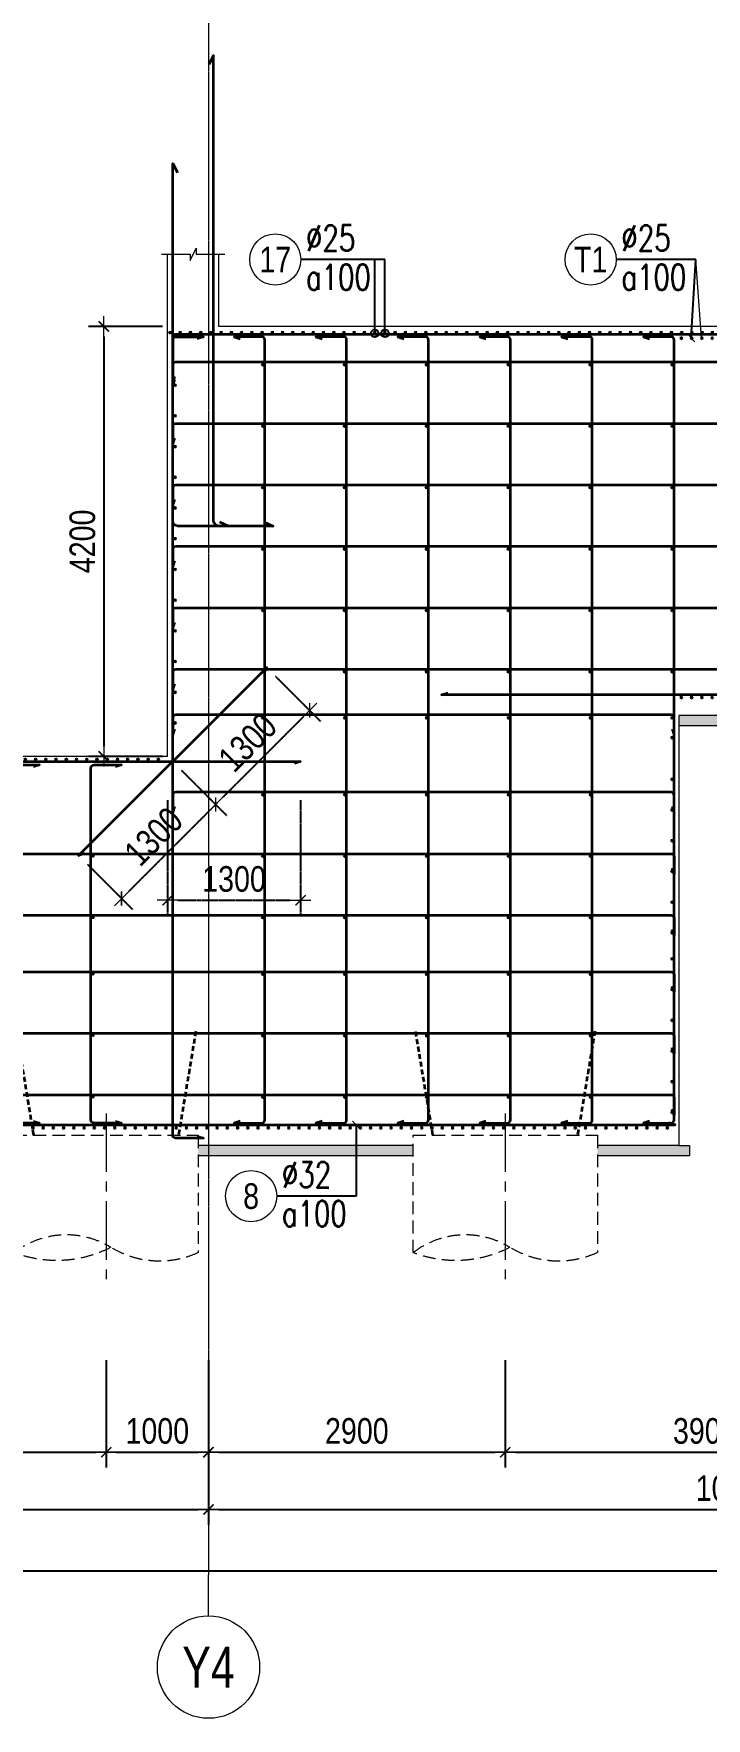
# Model space of a CAD drawing. Header units: millimetres. Extents: x -134772 to 596971, y -129535 to 35703.
# Drawn here: x 290740 to 297313, y -99718 to -83262 of the extents above; entities that cross this region are included whole.
import ezdxf
from ezdxf.enums import TextEntityAlignment as Align

# ---------------------------------------------------------------- set-up
doc = ezdxf.new("R2010")
doc.units = ezdxf.units.MM
doc.header["$MEASUREMENT"] = 0
for name, pattern in [('CENTER2', [28.575, 19.05, -3.175, 3.175, -3.175]), ('HIDDEN', [0.375, 0.25, -0.125]), ('POD_Grid$0$CENTER2', [1.125, 0.75, -0.125, 0.125, -0.125])]:
    doc.linetypes.add(name, pattern=pattern)
doc.layers.get('Defpoints').update_dxf_attribs({"color": 252})
for name, color, linetype, lineweight in [('KC-TRUC', 5, 'CENTER2', 18), ('NDC_S_AXIS', 5, 'CENTER2', 15), ('NDC_S_CONTINUOUS', 3, 'Continuous', 20), ('NDC_S_DIM', 1, 'Continuous', 9), ('NDC_S_HATCH MATERIAL', 8, 'Continuous', 13), ('NDC_S_LEADER', 1, 'Continuous', 9), ('NDC_S_REBAR', 4, 'Continuous', 35), ('NDC_S_VN TEXT', 7, 'Continuous', 9), ('POD_Grid$0$NDC_S_AXIS', 5, 'POD_Grid$0$CENTER2', 13), ('POD_Grid$0$NDC_S_SYMBOL', 1, 'Continuous', 15), ('POD_Grid$0$NDC_S_TEXT SYMBOL', 7, 'Continuous', 20)]:
    doc.layers.add(name, color=color, linetype=linetype, lineweight=lineweight)
doc.styles.add('ARIAL', font='arial.ttf', dxfattribs={"width": 0.8})
doc.styles.add('NDC_ARIAL', font='arial.ttf', dxfattribs={"width": 0.8})
doc.styles.add('NDC_ROMANS', font='romans.shx', dxfattribs={"width": 0.8})
doc.styles.add('POD_Grid$0$NDC_ANNO', font='', dxfattribs={"width": 0.8})
doc.styles.get('POD_Grid$0$NDC_ANNO').set_extended_font_data('Dotum')
doc.dimstyles.new('NDC_1-100', dxfattribs={"dimscale": 100, "dimtxt": 2.5, "dimasz": 1, "dimexe": 1.5, "dimexo": 0, "dimgap": 0.8, "dimtad": 1, "dimdec": 0, "dimdsep": 46, "dimtxsty": 'NDC_ARIAL', "dimblk": 'DIMMARK', "dimcen": 49999.938995, "dimdle": 1.5, "dimclrd": 1, "dimclre": 1, "dimclrt": 3, "dimadec": 0, "dimazin": 0, "dimtfac": 1, "dimtdec": 0, "dimtix": 1, "dimtmove": 2, "dimatfit": 3, "dimfxl": 1, "dimarcsym": 0})
doc.dimstyles.new('NDC_1-50', dxfattribs={"dimscale": 50, "dimtxt": 2.5, "dimasz": 1, "dimexe": 1.5, "dimexo": 0, "dimgap": 0.8, "dimtad": 1, "dimdec": 0, "dimdsep": 46, "dimtxsty": 'NDC_ARIAL', "dimblk": 'DIMMARK', "dimcen": 49999.938995, "dimdle": 1.5, "dimclrd": 1, "dimclre": 1, "dimclrt": 3, "dimadec": 0, "dimazin": 0, "dimtfac": 1, "dimtdec": 0, "dimtix": 1, "dimtmove": 2, "dimatfit": 3, "dimfxl": 1, "dimarcsym": 0})

# ---------------------------------------------------------------- blocks, each defined once
blk = doc.blocks.new('*U983')
at = {"layer": 'KC-TRUC', "ltscale": 30}
blk.add_line((0, 311), (0, -1385), dxfattribs=at)
at = {"layer": 'NDC_S_HATCH MATERIAL', "color": 2, "linetype": 'HIDDEN', "ltscale": 500}
blk.add_lwpolyline([(900, -1049), (900, 98), (-900, 98), (-900, -1049)], dxfattribs=at)
for centre, major_axis, start_param, end_param in [((390, -1697), (-583, 583), -1.452433, -0.227584), ((-521, -233), (-636, 636), 1.921341, 2.912184), ((484, 22), (812, 812), 3.446929, 4.297833)]:
    blk.add_ellipse(centre, major_axis=major_axis, ratio=1, start_param=start_param, end_param=end_param, dxfattribs=at)
at = {"layer": 'NDC_S_REBAR', "linetype": 'HIDDEN', "ltscale": 200}
for p, q in [((-876, 1115), (-707, 100)), ((707, 100), (876, 1115))]:
    blk.add_line(p, q, dxfattribs=at)
blk = doc.blocks.new('*U984')
at = {"layer": 'KC-TRUC', "ltscale": 30}
blk.add_line((0, 311), (0, -1385), dxfattribs=at)
at = {"layer": 'NDC_S_HATCH MATERIAL', "color": 2, "linetype": 'HIDDEN', "ltscale": 500}
blk.add_lwpolyline([(900, -1049), (900, 98), (-900, 98), (-900, -1049)], dxfattribs=at)
for centre, major_axis, start_param, end_param in [((390, -1697), (-583, 583), -1.452433, -0.227584), ((-521, -233), (-636, 636), 1.921341, 2.912184), ((484, 22), (812, 812), 3.446929, 4.297833)]:
    blk.add_ellipse(centre, major_axis=major_axis, ratio=1, start_param=start_param, end_param=end_param, dxfattribs=at)
at = {"layer": 'NDC_S_REBAR', "linetype": 'HIDDEN', "ltscale": 200}
for p, q in [((-876, 1115), (-707, 100)), ((707, 100), (876, 1115))]:
    blk.add_line(p, q, dxfattribs=at)
blk = doc.blocks.new('*U51')
at = {"layer": 'POD_Grid$0$NDC_S_SYMBOL'}
blk.add_line((0, 5), (0, 9), dxfattribs=at)
blk.add_circle((0, 0), 5, dxfattribs=at)
at = {"layer": 'POD_Grid$0$NDC_S_TEXT SYMBOL', "color": 7, "style": 'POD_Grid$0$NDC_ANNO', "width": 0.8}
blk.add_attdef('GRID', text='', height=4, dxfattribs=at).set_placement((0, 0), align=Align.MIDDLE)
blk = doc.blocks.new('DIMMARK')
at = {"layer": 'NDC_S_DIM', "color": 1}
blk.add_line((-1.5, 0), (1, 0), dxfattribs=at)
at = {"layer": 'NDC_S_DIM', "color": 2, "const_width": 0.15}
blk.add_lwpolyline([(-0.5, -0.5), (0.5, 0.5)], dxfattribs=at)
blk = doc.blocks.new('*D1212')
at = {"layer": 'Defpoints', "color": 0, "transparency": 16777216}
for p in [(287548, -96219), (291449, -96219), (291449, -97119)]:
    blk.add_point(p, dxfattribs=at)
at = {"layer": 'NDC_S_DIM', "color": 1, "lineweight": -2, "transparency": 16777216}
for p, q in [((287548, -96219), (287548, -97269)), ((291449, -96219), (291449, -97269)), ((287648, -97119), (291349, -97119))]:
    blk.add_line(p, q, dxfattribs=at)
at = {"layer": 'NDC_S_DIM', "color": 1, "lineweight": -2, "transparency": 16777216, "xscale": 100, "yscale": 100, "zscale": 100, "rotation": 180}
blk.add_blockref('DIMMARK', (287548, -97119), dxfattribs=at)
at = {"layer": 'NDC_S_DIM', "color": 1, "lineweight": -2, "transparency": 16777216, "xscale": 100, "yscale": 100, "zscale": 100}
blk.add_blockref('DIMMARK', (291449, -97119), dxfattribs=at)
at = {"layer": 'NDC_S_DIM', "color": 3, "transparency": 16777216, "insert": (289498, -96912), "char_height": 250, "attachment_point": 5, "style": 'NDC_ARIAL'}
blk.add_mtext('3900', dxfattribs=at)
blk = doc.blocks.new('*D1213')
at = {"layer": 'Defpoints', "color": 0, "transparency": 16777216}
for p in [(291449, -96219), (292448, -96219), (292448, -97119)]:
    blk.add_point(p, dxfattribs=at)
at = {"layer": 'NDC_S_DIM', "color": 1, "lineweight": -2, "transparency": 16777216}
for p, q in [((291449, -96219), (291449, -97269)), ((292448, -96219), (292448, -97269)), ((291549, -97119), (292348, -97119))]:
    blk.add_line(p, q, dxfattribs=at)
at = {"layer": 'NDC_S_DIM', "color": 1, "lineweight": -2, "transparency": 16777216, "xscale": 100, "yscale": 100, "zscale": 100, "rotation": 180}
blk.add_blockref('DIMMARK', (291449, -97119), dxfattribs=at)
at = {"layer": 'NDC_S_DIM', "color": 1, "lineweight": -2, "transparency": 16777216, "xscale": 100, "yscale": 100, "zscale": 100}
blk.add_blockref('DIMMARK', (292448, -97119), dxfattribs=at)
at = {"layer": 'NDC_S_DIM', "color": 3, "transparency": 16777216, "insert": (291948, -96912), "char_height": 250, "attachment_point": 5, "style": 'NDC_ARIAL'}
blk.add_mtext('1000', dxfattribs=at)
blk = doc.blocks.new('*D1214')
at = {"layer": 'Defpoints', "color": 0, "transparency": 16777216}
for p in [(292448, -96219), (295348, -96219), (295348, -97119)]:
    blk.add_point(p, dxfattribs=at)
at = {"layer": 'NDC_S_DIM', "color": 1, "lineweight": -2, "transparency": 16777216}
for p, q in [((292448, -96219), (292448, -97269)), ((295348, -96219), (295348, -97269)), ((292548, -97119), (295248, -97119))]:
    blk.add_line(p, q, dxfattribs=at)
at = {"layer": 'NDC_S_DIM', "color": 1, "lineweight": -2, "transparency": 16777216, "xscale": 100, "yscale": 100, "zscale": 100, "rotation": 180}
blk.add_blockref('DIMMARK', (292448, -97119), dxfattribs=at)
at = {"layer": 'NDC_S_DIM', "color": 1, "lineweight": -2, "transparency": 16777216, "xscale": 100, "yscale": 100, "zscale": 100}
blk.add_blockref('DIMMARK', (295348, -97119), dxfattribs=at)
at = {"layer": 'NDC_S_DIM', "color": 3, "transparency": 16777216, "insert": (293898, -96912), "char_height": 250, "attachment_point": 5, "style": 'NDC_ARIAL'}
blk.add_mtext('2900', dxfattribs=at)
blk = doc.blocks.new('*D1220')
at = {"layer": 'Defpoints', "color": 0, "transparency": 16777216}
for p in [(283448, -96219), (292448, -96219), (292448, -97678)]:
    blk.add_point(p, dxfattribs=at)
at = {"layer": 'NDC_S_DIM', "color": 1, "lineweight": -2, "transparency": 16777216}
for p, q in [((283448, -96219), (283448, -97828)), ((292448, -96219), (292448, -97828)), ((283548, -97678), (292348, -97678))]:
    blk.add_line(p, q, dxfattribs=at)
at = {"layer": 'NDC_S_DIM', "color": 1, "lineweight": -2, "transparency": 16777216, "xscale": 100, "yscale": 100, "zscale": 100, "rotation": 180}
blk.add_blockref('DIMMARK', (283448, -97678), dxfattribs=at)
at = {"layer": 'NDC_S_DIM', "color": 1, "lineweight": -2, "transparency": 16777216, "xscale": 100, "yscale": 100, "zscale": 100}
blk.add_blockref('DIMMARK', (292448, -97678), dxfattribs=at)
at = {"layer": 'NDC_S_DIM', "color": 3, "transparency": 16777216, "insert": (287948, -97471), "char_height": 250, "attachment_point": 5, "style": 'NDC_ARIAL'}
blk.add_mtext('9000', dxfattribs=at)
blk = doc.blocks.new('*D1206')
at = {"layer": 'Defpoints', "color": 0, "transparency": 16777216}
for p in [(292448, -96219), (302748, -96219), (302748, -97678)]:
    blk.add_point(p, dxfattribs=at)
at = {"layer": 'NDC_S_DIM', "color": 1, "lineweight": -2, "transparency": 16777216}
for p, q in [((292448, -96219), (292448, -97828)), ((302748, -96219), (302748, -97828)), ((292548, -97678), (302648, -97678))]:
    blk.add_line(p, q, dxfattribs=at)
at = {"layer": 'NDC_S_DIM', "color": 1, "lineweight": -2, "transparency": 16777216, "xscale": 100, "yscale": 100, "zscale": 100, "rotation": 180}
blk.add_blockref('DIMMARK', (292448, -97678), dxfattribs=at)
at = {"layer": 'NDC_S_DIM', "color": 1, "lineweight": -2, "transparency": 16777216, "xscale": 100, "yscale": 100, "zscale": 100}
blk.add_blockref('DIMMARK', (302748, -97678), dxfattribs=at)
at = {"layer": 'NDC_S_DIM', "color": 3, "transparency": 16777216, "insert": (297598, -97471), "char_height": 250, "attachment_point": 5, "style": 'NDC_ARIAL'}
blk.add_mtext('10300', dxfattribs=at)
blk = doc.blocks.new('*D1208')
at = {"layer": 'Defpoints', "color": 0, "transparency": 16777216}
for p in [(270148, -96219), (305548, -96219), (270148, -98281)]:
    blk.add_point(p, dxfattribs=at)
at = {"layer": 'NDC_S_DIM', "color": 1, "lineweight": -2, "transparency": 16777216}
for p, q in [((270148, -96219), (270148, -98431)), ((305548, -96219), (305548, -98431)), ((305448, -98281), (270248, -98281))]:
    blk.add_line(p, q, dxfattribs=at)
at = {"layer": 'NDC_S_DIM', "color": 1, "lineweight": -2, "transparency": 16777216, "xscale": 100, "yscale": 100, "zscale": 100, "rotation": 180}
blk.add_blockref('DIMMARK', (270148, -98281), dxfattribs=at)
at = {"layer": 'NDC_S_DIM', "color": 1, "lineweight": -2, "transparency": 16777216, "xscale": 100, "yscale": 100, "zscale": 100}
blk.add_blockref('DIMMARK', (305548, -98281), dxfattribs=at)
at = {"layer": 'NDC_S_DIM', "color": 3, "transparency": 16777216, "insert": (287848, -98073), "char_height": 250, "attachment_point": 5, "style": 'NDC_ARIAL'}
blk.add_mtext('35400', dxfattribs=at)
blk = doc.blocks.new('kata_block_THEP')
at = {"layer": 'NDC_S_REBAR', "color": 0}
for p, q in [((-0.5, 0), (0.5, 0)), ((-0.35, 0.35), (0.35, -0.35)), ((0.35, 0.35), (-0.35, -0.35)), ((0, 0.5), (0, -0.5))]:
    blk.add_line(p, q, dxfattribs=at)
at = {"layer": 'NDC_S_REBAR', "color": 0, "const_width": 0.0833}
blk.add_lwpolyline([(-0.5, 0, 1), (0.5, 0, 1), (-0.5, 0, 1)], format="xyb", dxfattribs=at)
blk = doc.blocks.new('*U1266')
at = {"layer": 'NDC_S_REBAR', "xscale": 25, "yscale": 25, "zscale": 25}
blk.add_blockref('kata_block_THEP', (0, 0), dxfattribs=at)
blk = doc.blocks.new('*U1267')
at = {"layer": 'NDC_S_CONTINUOUS', "color": 0, "linetype": 'ByBlock', "lineweight": -2, "transparency": 16777216}
for p in [(12400, 0), (12500, 0), (12600, 0), (12700, 0), (12800, 0), (12900, 0), (13000, 0), (13100, 0), (13200, 0), (13300, 0), (13400, 0), (13500, 0), (13600, 0), (13700, 0), (13800, 0), (13900, 0), (14000, 0), (14100, 0), (14200, 0), (14300, 0), (14400, 0), (14500, 0), (14600, 0), (14700, 0), (14800, 0), (14900, 0), (15000, 0), (15100, 0), (15200, 0), (15300, 0), (15400, 0), (15500, 0), (15600, 0), (15700, 0), (15800, 0), (15900, 0), (16000, 0), (16100, 0), (16200, 0), (16300, 0), (16400, 0), (16500, 0), (16600, 0), (16700, 0), (16800, 0), (16900, 0), (17000, 0), (17100, 0), (17200, 0), (17300, 0), (17400, 0), (17500, 0), (17600, 0), (17700, 0), (17800, 0), (17900, 0), (18000, 0), (18100, 0), (18200, 0), (18300, 0), (18400, 0), (18500, 0), (18600, 0)]:
    blk.add_blockref('*U1266', p, dxfattribs=at)
blk = doc.blocks.new('*U1272')
at = {"layer": 'NDC_S_REBAR', "xscale": 25, "yscale": 25, "zscale": 25}
blk.add_blockref('kata_block_THEP', (0, 0), dxfattribs=at)
blk = doc.blocks.new('*U1273')
at = {"layer": 'NDC_S_CONTINUOUS', "color": 0, "linetype": 'ByBlock', "lineweight": -2, "transparency": 16777216}
for p in [(0, 0), (100, 0), (200, 0), (300, 0), (400, 0), (500, 0), (600, 0), (700, 0), (800, 0), (900, 0), (1000, 0), (1100, 0), (1200, 0), (1300, 0), (1400, 0), (1500, 0), (1600, 0), (1700, 0), (1800, 0), (1900, 0), (2000, 0), (2100, 0), (2200, 0), (2300, 0), (2400, 0), (2500, 0), (2600, 0), (2700, 0), (2800, 0), (2900, 0), (3000, 0), (3100, 0), (3200, 0), (3300, 0), (3400, 0), (3500, 0), (3600, 0), (3700, 0), (3800, 0), (3900, 0), (4000, 0), (4100, 0), (4200, 0), (4300, 0), (4400, 0), (4500, 0), (4600, 0), (4700, 0), (4800, 0), (4900, 0), (5000, 0), (5100, 0), (5200, 0), (5300, 0), (5400, 0), (5500, 0), (5600, 0), (5700, 0), (5800, 0), (5900, 0), (6000, 0), (6100, 0), (6200, 0), (6300, 0), (6400, 0), (6500, 0), (6600, 0), (6700, 0), (6800, 0), (6900, 0), (7000, 0), (7100, 0), (7200, 0), (7300, 0), (7400, 0), (7500, 0), (7600, 0), (7700, 0), (7800, 0), (7900, 0), (8000, 0), (8100, 0)]:
    blk.add_blockref('*U1272', p, dxfattribs=at)
blk = doc.blocks.new('*U11')
blk.add_circle((-2.5, 0), 2.5)
at = {"layer": 'NDC_S_VN TEXT', "color": 3, "style": 'NDC_ROMANS', "width": 0.75}
for tag, p in [('DK1', (0.5, 0.85)), ('KC1', (0.5, -2.97))]:
    blk.add_attdef(tag, p, '', height=2.5, dxfattribs=at)
at = {"layer": 'NDC_S_VN TEXT', "color": 7, "style": 'ARIAL', "width": 0.8}
blk.add_attdef('SH2', text='', height=2.5, dxfattribs=at).set_placement((-2.5, 0), align=Align.MIDDLE)
blk = doc.blocks.new('*D1291')
at = {"layer": 'Defpoints', "color": 0, "linetype": 'HIDDEN', "transparency": 16777216}
for p in [(293103, -89538), (292184, -90457), (292518, -90791)]:
    blk.add_point(p, dxfattribs=at)
at = {"layer": 'NDC_S_DIM', "color": 1, "linetype": 'HIDDEN', "lineweight": -2, "transparency": 16777216}
for p, q in [((293103, -89538), (293543, -89978)), ((293367, -89943), (292589, -90720)), ((292184, -90457), (292624, -90897))]:
    blk.add_line(p, q, dxfattribs=at)
at = {"layer": 'NDC_S_DIM', "color": 1, "linetype": 'HIDDEN', "lineweight": -2, "transparency": 16777216, "xscale": 100, "yscale": 100, "zscale": 100}
for p, rotation in [((293437, -89872), 44.99999999999913), ((292518, -90791), 224.9999999999991)]:
    blk.add_blockref('DIMMARK', p, dxfattribs=dict(at, rotation=rotation))
at = {"layer": 'NDC_S_DIM', "color": 3, "linetype": 'HIDDEN', "transparency": 16777216, "insert": (292831, -90185), "char_height": 250, "attachment_point": 5, "rotation": 45, "style": 'NDC_ARIAL'}
blk.add_mtext('1300', dxfattribs=at)
blk = doc.blocks.new('*D1292')
at = {"layer": 'Defpoints', "color": 0, "linetype": 'HIDDEN', "transparency": 16777216}
for p in [(292184, -90457), (291265, -91376), (291599, -91710)]:
    blk.add_point(p, dxfattribs=at)
at = {"layer": 'NDC_S_DIM', "color": 1, "linetype": 'HIDDEN', "lineweight": -2, "transparency": 16777216}
for p, q in [((292184, -90457), (292624, -90897)), ((292447, -90862), (291670, -91640)), ((291265, -91376), (291705, -91816))]:
    blk.add_line(p, q, dxfattribs=at)
at = {"layer": 'NDC_S_DIM', "color": 1, "linetype": 'HIDDEN', "lineweight": -2, "transparency": 16777216, "xscale": 100, "yscale": 100, "zscale": 100}
for p, rotation in [((292518, -90791), 44.99999999955347), ((291599, -91710), 224.9999999995535)]:
    blk.add_blockref('DIMMARK', p, dxfattribs=dict(at, rotation=rotation))
at = {"layer": 'NDC_S_DIM', "color": 3, "linetype": 'HIDDEN', "transparency": 16777216, "insert": (291912, -91104), "char_height": 250, "attachment_point": 5, "rotation": 45, "style": 'NDC_ARIAL'}
blk.add_mtext('1300', dxfattribs=at)
blk = doc.blocks.new('*U1289')
at = {"layer": 'NDC_S_REBAR', "xscale": -25, "yscale": 25, "zscale": 25, "rotation": 270}
blk.add_blockref('kata_block_THEP', (0, 0), dxfattribs=at)
blk = doc.blocks.new('*U1290')
at = {"layer": 'NDC_S_DIM', "color": 0, "linetype": 'ByBlock', "lineweight": -2, "transparency": 16777216}
for p in [(0, 3300), (0, 3000), (0, 2700), (0, 2400), (0, 2100), (0, 1800), (0, 1500), (0, 1200), (0, 900), (0, 600), (0, 300), (0, 0)]:
    blk.add_blockref('*U1289', p, dxfattribs=at)
blk = doc.blocks.new('*U1293')
at = {"layer": 'NDC_S_REBAR', "xscale": 25, "yscale": 25, "zscale": 25}
blk.add_blockref('kata_block_THEP', (0, 0), dxfattribs=at)
blk = doc.blocks.new('*U1294')
at = {"layer": 'NDC_S_CONTINUOUS', "color": 0, "linetype": 'ByBlock', "lineweight": -2, "transparency": 16777216}
for p in [(0, 0), (100, 0), (200, 0), (300, 0), (400, 0), (500, 0), (600, 0), (700, 0), (800, 0), (900, 0), (1000, 0), (1100, 0), (1200, 0), (1300, 0), (1400, 0), (1500, 0), (1600, 0), (1700, 0), (1800, 0), (1900, 0), (2000, 0), (2100, 0), (2200, 0), (2300, 0), (2400, 0), (2500, 0), (2600, 0), (2700, 0), (2800, 0), (2900, 0), (3000, 0), (3100, 0), (3200, 0), (3300, 0), (3400, 0), (3500, 0), (3600, 0), (3700, 0), (3800, 0), (3900, 0), (4000, 0), (4100, 0), (4200, 0), (4300, 0), (4400, 0), (4500, 0), (4600, 0), (4700, 0), (4800, 0), (4900, 0), (5000, 0), (5100, 0), (5200, 0), (5300, 0), (5400, 0), (5500, 0), (5600, 0), (5700, 0), (5800, 0), (5900, 0), (6000, 0), (6100, 0), (6200, 0), (6300, 0), (6400, 0), (6500, 0), (6600, 0), (6700, 0), (6800, 0), (6900, 0), (7000, 0), (7100, 0), (7200, 0), (7300, 0), (7400, 0), (7500, 0), (7600, 0), (7700, 0), (7800, 0), (7900, 0), (8000, 0), (8100, 0), (8200, 0), (8300, 0), (8400, 0)]:
    blk.add_blockref('*U1293', p, dxfattribs=at)
blk = doc.blocks.new('*U1299')
at = {"layer": 'NDC_S_REBAR', "xscale": 25, "yscale": 25, "zscale": 25, "rotation": 180}
blk.add_blockref('kata_block_THEP', (0, 0), dxfattribs=at)
blk = doc.blocks.new('*U1300')
at = {"layer": 'NDC_S_DIM', "color": 0, "linetype": 'ByBlock', "lineweight": -2, "transparency": 16777216}
for p in [(-13400, 0), (-13300, 0), (-13200, 0), (-13100, 0), (-13000, 0), (-12900, 0), (-12800, 0), (-12700, 0), (-12600, 0), (-12500, 0), (-12400, 0), (-12300, 0), (-12200, 0), (-12100, 0), (-12000, 0), (-11900, 0), (-11800, 0), (-11700, 0), (-11600, 0), (-11500, 0), (-11400, 0), (-11300, 0), (-11200, 0), (-11100, 0), (-11000, 0), (-10900, 0), (-10800, 0), (-10700, 0), (-10600, 0), (-10500, 0), (-10400, 0), (-10300, 0), (-10200, 0), (-10100, 0), (-10000, 0), (-9900, 0), (-9800, 0), (-9700, 0), (-9600, 0), (-9500, 0), (-9400, 0), (-9300, 0), (-9200, 0), (-9100, 0), (-9000, 0), (-8900, 0), (-8800, 0), (-8700, 0), (-8600, 0), (-8500, 0), (-8400, 0), (-8300, 0), (-8200, 0), (-8100, 0), (-8000, 0), (-7900, 0), (-7800, 0), (-7700, 0), (-7600, 0), (-7500, 0), (-7400, 0), (-7300, 0), (-7200, 0), (-7100, 0), (-7000, 0), (-6900, 0), (-6800, 0), (-6700, 0), (-6600, 0), (-6500, 0), (-6400, 0), (-6300, 0), (-6200, 0), (-6100, 0), (-6000, 0), (-5900, 0), (-5800, 0), (-5700, 0), (-5600, 0), (-5500, 0), (-5400, 0), (-5300, 0), (-5200, 0), (-5100, 0), (-5000, 0), (-4900, 0), (-4800, 0), (-4700, 0), (-4600, 0), (-4500, 0), (-4400, 0), (-4300, 0), (-4200, 0), (-4100, 0), (-4000, 0), (-3900, 0), (-3800, 0), (-3700, 0), (-3600, 0), (-3500, 0), (-3400, 0), (-3300, 0), (-3200, 0), (-3100, 0), (-3000, 0), (-2900, 0), (-2800, 0), (-2700, 0), (-2600, 0), (-2500, 0), (-2400, 0), (-2300, 0), (-2200, 0), (-2100, 0), (-2000, 0), (-1900, 0), (-1800, 0), (-1700, 0), (-1600, 0), (-1500, 0), (-1400, 0), (-1300, 0), (-1200, 0), (-1100, 0), (-1000, 0), (-900, 0), (-800, 0), (-700, 0), (-600, 0), (-500, 0), (-400, 0), (-300, 0), (-200, 0), (-100, 0), (0, 0)]:
    blk.add_blockref('*U1299', p, dxfattribs=at)
blk = doc.blocks.new('*D1301')
at = {"layer": 'Defpoints', "color": 0, "linetype": 'HIDDEN', "transparency": 16777216}
for p in [(292048, -90749), (293348, -90749), (293348, -91727)]:
    blk.add_point(p, dxfattribs=at)
at = {"layer": 'NDC_S_DIM', "color": 1, "linetype": 'HIDDEN', "lineweight": -2, "transparency": 16777216}
for p, q in [((292048, -90749), (292048, -91877)), ((293348, -90749), (293348, -91877)), ((292148, -91727), (293248, -91727))]:
    blk.add_line(p, q, dxfattribs=at)
at = {"layer": 'NDC_S_DIM', "color": 1, "linetype": 'HIDDEN', "lineweight": -2, "transparency": 16777216, "xscale": 100, "yscale": 100, "zscale": 100, "rotation": 180}
blk.add_blockref('DIMMARK', (292048, -91727), dxfattribs=at)
at = {"layer": 'NDC_S_DIM', "color": 1, "linetype": 'HIDDEN', "lineweight": -2, "transparency": 16777216, "xscale": 100, "yscale": 100, "zscale": 100}
blk.add_blockref('DIMMARK', (293348, -91727), dxfattribs=at)
at = {"layer": 'NDC_S_DIM', "color": 3, "linetype": 'HIDDEN', "transparency": 16777216, "insert": (292698, -91520), "char_height": 250, "attachment_point": 5, "style": 'NDC_ARIAL'}
blk.add_mtext('1300', dxfattribs=at)
blk = doc.blocks.new('*U1302')
at = {"layer": 'NDC_S_REBAR', "xscale": -25, "yscale": 25, "zscale": 25, "rotation": 270}
blk.add_blockref('kata_block_THEP', (0, 0), dxfattribs=at)
blk = doc.blocks.new('*U1303')
at = {"layer": 'NDC_S_DIM', "color": 0, "linetype": 'ByBlock', "lineweight": -2, "transparency": 16777216}
for p in [(0, 3000), (0, 2400), (0, 1800), (0, 1200), (0, 600), (0, 0)]:
    blk.add_blockref('*U1302', p, dxfattribs=at)
blk = doc.blocks.new('*U1304')
at = {"layer": 'NDC_S_REBAR', "xscale": -25, "yscale": 25, "zscale": 25, "rotation": 270}
for p in [(0, 1176), (0, 576), (0, 24), (0, -576), (0, -1176)]:
    blk.add_blockref('kata_block_THEP', p, dxfattribs=at)
blk = doc.blocks.new('*U1305')
at = {"layer": 'NDC_S_DIM', "color": 0, "linetype": 'ByBlock', "lineweight": -2, "transparency": 16777216}
for p in [(0, 0), (800, 0), (1600, 0), (2400, 0), (3200, 0), (4000, 0), (4800, 0), (5600, 0), (6400, 0), (7200, 0)]:
    blk.add_blockref('*U1304', p, dxfattribs=at)
blk = doc.blocks.new('*U1308')
at = {"layer": 'NDC_S_REBAR', "xscale": -25, "yscale": 25, "zscale": 25, "rotation": 270}
blk.add_blockref('kata_block_THEP', (0, 0), dxfattribs=at)
blk = doc.blocks.new('*U1309')
at = {"layer": 'NDC_S_DIM', "color": 0, "linetype": 'ByBlock', "lineweight": -2, "transparency": 16777216}
for p in [(0, 3000), (0, 2400), (0, 1800), (0, 1200), (0, 600), (0, 0)]:
    blk.add_blockref('*U1308', p, dxfattribs=at)
blk = doc.blocks.new('*U1306')
at = {"layer": 'NDC_S_DIM', "xscale": -1}
blk.add_blockref('*U1309', (-1, 577, 0), dxfattribs=at)
at = {"layer": 'NDC_S_REBAR', "xscale": 25, "yscale": 25, "zscale": 25, "rotation": 90.00000000000001}
for p in [(1, 127), (1, -623, 0), (1, -1223, 0), (1, -1823, 0), (1, -2377, 0), (1, -2977, 0), (1, -3577, 0)]:
    blk.add_blockref('kata_block_THEP', p, dxfattribs=at)
blk = doc.blocks.new('*U1307')
at = {"layer": 'NDC_S_DIM', "color": 0, "linetype": 'ByBlock', "lineweight": -2, "transparency": 16777216}
for p in [(-3200, 0), (-2400, 0), (-1600, 0), (-800, 0), (0, 0)]:
    blk.add_blockref('*U1306', p, dxfattribs=at)
blk = doc.blocks.new('*D1311')
at = {"layer": 'Defpoints', "color": 0, "transparency": 16777216}
for p in [(295348, -96219), (299248, -96219), (299248, -97119)]:
    blk.add_point(p, dxfattribs=at)
at = {"layer": 'NDC_S_DIM', "color": 1, "lineweight": -2, "transparency": 16777216}
for p, q in [((295348, -96219), (295348, -97269)), ((299248, -96219), (299248, -97269)), ((295448, -97119), (299148, -97119))]:
    blk.add_line(p, q, dxfattribs=at)
at = {"layer": 'NDC_S_DIM', "color": 1, "lineweight": -2, "transparency": 16777216, "xscale": 100, "yscale": 100, "zscale": 100, "rotation": 180}
blk.add_blockref('DIMMARK', (295348, -97119), dxfattribs=at)
at = {"layer": 'NDC_S_DIM', "color": 1, "lineweight": -2, "transparency": 16777216, "xscale": 100, "yscale": 100, "zscale": 100}
blk.add_blockref('DIMMARK', (299248, -97119), dxfattribs=at)
at = {"layer": 'NDC_S_DIM', "color": 3, "transparency": 16777216, "insert": (297298, -96912), "char_height": 250, "attachment_point": 5, "style": 'NDC_ARIAL'}
blk.add_mtext('3900', dxfattribs=at)
blk = doc.blocks.new('*U1388')
at = {"layer": 'NDC_S_REBAR', "ltscale": 0.005}
blk.add_lwpolyline([(90, -1730), (150, -1750), (-118, -1750, -0.414214), (-150, -1718), (-150, 1718, -0.414214), (-118, 1750), (150, 1750), (90, 1730)], format="xyb", dxfattribs=at)
blk = doc.blocks.new('*U1389')
at = {"layer": 'NDC_S_DIM', "color": 0, "linetype": 'ByBlock', "lineweight": -2, "transparency": 16777216}
for p in [(0, 0), (800, 0), (1600, 0), (2400, 0), (3200, 0), (4000, 0), (4800, 0), (5600, 0), (6400, 0), (7200, 0)]:
    blk.add_blockref('*U1388', p, dxfattribs=at)
blk = doc.blocks.new('*U1445')
at = {"layer": 'NDC_S_REBAR', "xscale": 25, "yscale": 25, "zscale": 25}
blk.add_blockref('kata_block_THEP', (0, 0), dxfattribs=at)
blk = doc.blocks.new('*U1446')
at = {"layer": 'NDC_S_CONTINUOUS', "color": 0, "linetype": 'ByBlock', "lineweight": -2, "transparency": 16777216}
for p in [(0, 0), (100, 0), (200, 0), (300, 0), (400, 0), (500, 0), (600, 0), (700, 0), (800, 0), (900, 0), (1000, 0), (1100, 0), (1200, 0), (1300, 0), (1400, 0), (1500, 0), (1600, 0), (1700, 0), (1800, 0), (1900, 0), (2000, 0), (2100, 0), (2200, 0), (2300, 0), (2400, 0), (2500, 0), (2600, 0), (2700, 0), (2800, 0), (2900, 0), (3000, 0), (3100, 0), (3200, 0), (3300, 0), (3400, 0), (3500, 0), (3600, 0), (3700, 0), (3800, 0), (3900, 0), (4000, 0), (4100, 0), (4200, 0), (4300, 0), (4400, 0), (4500, 0), (4600, 0), (4700, 0), (4800, 0), (4900, 0), (5000, 0), (5100, 0), (5200, 0), (5300, 0), (5400, 0), (5500, 0), (5600, 0), (5700, 0), (5800, 0), (5900, 0), (6000, 0), (6100, 0), (6200, 0), (6300, 0), (6400, 0), (6500, 0), (6600, 0), (6700, 0), (6800, 0), (6900, 0), (7000, 0), (7100, 0), (7200, 0), (7300, 0), (7400, 0), (7500, 0), (7600, 0), (7700, 0), (7800, 0), (7900, 0), (8000, 0), (8100, 0), (8200, 0), (8300, 0), (8400, 0)]:
    blk.add_blockref('*U1445', p, dxfattribs=at)
blk = doc.blocks.new('*D1686')
at = {"layer": 'Defpoints', "color": 0, "transparency": 16777216}
for p in [(291999, -86121), (291425, -90321), (291999, -90321)]:
    blk.add_point(p, dxfattribs=at)
at = {"layer": 'NDC_S_DIM', "color": 1, "lineweight": -2, "transparency": 16777216}
for p, q in [((291999, -86121), (291275, -86121)), ((291425, -86221), (291425, -90221)), ((291999, -90321), (291275, -90321))]:
    blk.add_line(p, q, dxfattribs=at)
at = {"layer": 'NDC_S_DIM', "color": 1, "lineweight": -2, "transparency": 16777216, "xscale": 100, "yscale": 100, "zscale": 100}
for p, rotation in [((291425, -86121), 90), ((291425, -90321), 270)]:
    blk.add_blockref('DIMMARK', p, dxfattribs=dict(at, rotation=rotation))
at = {"layer": 'NDC_S_DIM', "color": 3, "transparency": 16777216, "insert": (291217, -88221), "char_height": 250, "attachment_point": 5, "rotation": 90, "style": 'NDC_ARIAL'}
blk.add_mtext('4200', dxfattribs=at)
blk = doc.blocks.new('*U1689')
at = {"layer": 'NDC_S_REBAR', "ltscale": 0.005}
blk.add_lwpolyline([(-90, -3821), (-150, -3841), (120, -3841, 0.414214), (150, -3811), (150, 3811, 0.414214), (120, 3841), (-150, 3841), (-90, 3821)], format="xyb", dxfattribs=at)
blk = doc.blocks.new('*U1690')
at = {"layer": 'NDC_S_REBAR', "color": 0, "linetype": 'ByBlock', "lineweight": -2, "transparency": 16777216}
for p in [(-4000, 0), (-3200, 0), (-2400, 0), (-1600, 0), (-800, 0), (0, 0)]:
    blk.add_blockref('*U1689', p, dxfattribs=at)

msp = doc.modelspace()

# ---------------------------------------------------------------- hatches: boundary and pattern name
at = {"layer": 'NDC_S_HATCH MATERIAL'}
h = msp.add_hatch(dxfattribs=at)
h.set_pattern_fill('AR-CONC', color=256, scale=8)
h.set_pattern_definition([(50, (291264.174, -63301.16), (57.380815, -5.02017), [6, -66]), (355, (291264.174, -63301.16), (-11.10011, 60.17537), [4.8, -52.8]), (100.45144, (291268.956, -63301.58), (46.28071, 55.1552), [5.09922, -56.09137]), (46.1842, (291264.174, -63285.16), (85.3793, -13.24154), [9, -99]), (96.63564, (291271.29, -63286.26), (74.77296, 77.92949), [7.64883, -84.1371]), (351.18416, (291264.17, -63285.16), (74.77296, 77.9295), [7.2, -79.2]), (21, (291272.174, -63289.16), (47.752564, -32.20951), [6, -66]), (326, (291272.174, -63289.16), (19.46523, 58.012), [4.8, -52.8]), (71.45144, (291276.154, -63291.843), (67.21779, 25.80249), [5.09922, -56.09137]), (37.5, (291264.174, -63301.16), (0.972788, 26.631508), [0, -52.16, 0, -53.6, 0, -53]), (7.5, (291264.174, -63301.16), (21.045563, 31.552937), [0, -30.56, 0, -50.96, 0, -20.2]), (327.5, (291246.334, -63301.16), (42.705795, -1.80439), [0, -20, 0, -62.4, 0, -82.8]), (317.5, (291238.334, -63301.16), (46.654894, 8.0084), [0, -26, 0, -41.44, 0, -58.8])])
h.paths.add_polyline_path([(298348.3, -90021.6), (298348.3, -89921.6), (297048.4, -89921.6), (297048.4, -90021.6)])
h.paths.add_polyline_path([(302848.3, -90021.7), (302848.3, -89921.7), (300148.3, -89921.6), (300148.3, -90021.6)])
h.paths.add_polyline_path([(304648.3, -89921.7), (304648.3, -90021.7), (305648.3, -90021.7), (305648.3, -89921.7)])
h = msp.add_hatch(dxfattribs=at)
h.set_pattern_fill('AR-CONC', color=256, scale=8)
h.set_pattern_definition([(50, (272049.336, -67501.16), (57.380815, -5.02017), [6, -66]), (355, (272049.336, -67501.16), (-11.10011, 60.17537), [4.8, -52.8]), (100.45144, (272054.12, -67501.58), (46.28071, 55.1552), [5.099215, -56.09137]), (46.1842, (272049.336, -67485.16), (85.3793, -13.24154), [9, -99]), (96.63564, (272056.45, -67486.26), (74.77296, 77.92949), [7.64883, -84.1371]), (351.18416, (272049.34, -67485.16), (74.77296, 77.92949), [7.2, -79.2]), (21, (272057.336, -67489.16), (47.752564, -32.20951), [6, -66]), (326, (272057.336, -67489.16), (19.46523, 58.012), [4.8, -52.8]), (71.45144, (272061.316, -67491.843), (67.21779, 25.80249), [5.099215, -56.09137]), (37.5, (272049.336, -67501.16), (0.972788, 26.631508), [0, -52.16, 0, -53.6, 0, -53]), (7.5, (272049.336, -67501.16), (21.045563, 31.552937), [0, -30.56, 0, -50.96, 0, -20.2]), (327.5, (272031.496, -67501.16), (42.705795, -1.80439), [0, -20, 0, -62.4, 0, -82.8]), (317.5, (272023.496, -67501.16), (46.654894, 8.0084), [0, -26, 0, -41.44, 0, -58.8])])
h.paths.add_polyline_path([(278848.3, -94221.7), (278848.3, -94121.7), (278048.4, -94121.7), (278048.4, -94221.7)])
h.paths.add_polyline_path([(282748.4, -94221.7), (282748.4, -94121.7), (280648.2, -94121.7), (280648.2, -94221.7)])
h.paths.add_polyline_path([(286648.5, -94221.7), (286648.5, -94121.7), (284548.3, -94121.7), (284548.3, -94221.7)])
h.paths.add_polyline_path([(290548.6, -94221.7), (290548.6, -94121.7), (288448.4, -94121.7), (288448.4, -94221.7)])
h.paths.add_polyline_path([(294448.2, -94221.7), (294448.2, -94121.7), (292348.5, -94121.7), (292348.5, -94221.7)])
h.paths.add_polyline_path([(296248.2, -94121.7), (296248.2, -94221.7), (297148.4, -94221.7), (297148.4, -94121.7)])

# ---------------------------------------------------------------- linework, layer by layer
at = {"layer": 'NDC_S_AXIS'}
msp.add_line((292448.4, -82546.7), (292448.4, -98317.7), dxfattribs=at)
at = {"layer": 'NDC_S_CONTINUOUS'}
for p, q in [((292048.4, -90321.3), (292048.4, -85416.7)), ((292548.4, -86121.3), (292548.4, -85416.7)), ((305548.3, -86121.3), (292548.4, -86121.3)), ((297048.4, -94121.3), (297048.4, -89921.3)), ((298348.3, -89921.3), (297048.4, -89921.3)), ((292048.4, -90321.3), (283848.4, -90321.3)), ((294448.2, -94121.3), (292348.5, -94121.3)), ((297048.4, -94121.3), (296248.2, -94121.3))]:
    msp.add_line(p, q, dxfattribs=at)
at = {"layer": 'NDC_S_DIM'}
msp.add_lwpolyline([(291988.4, -85416.7), (292268.4, -85416.7), (292268.4, -85476.7), (292328.4, -85356.7), (292328.4, -85416.7), (292608.4, -85416.7)], dxfattribs=at)
at = {"layer": 'NDC_S_HATCH MATERIAL'}
for p, q in [((298348.3, -90021.3), (297048.4, -90021.3)), ((292348.5, -94221.3), (294448.2, -94221.3)), ((296248.2, -94221.3), (297148.4, -94221.3))]:
    msp.add_line(p, q, dxfattribs=at)
msp.add_lwpolyline([(297048.4, -94121.3), (297148.4, -94121.3), (297148.4, -94221.3)], dxfattribs=at)
at = {"layer": 'NDC_S_LEADER', "ltscale": 0.005}
msp.add_line((297265.3, -86233.4, 0), (297210.4, -85467.8), dxfattribs=at)
at = {"layer": 'NDC_S_REBAR', "color": 8, "ltscale": 0.005}
for points in [[(292990.4, -88030.9), (293081.9, -88071.3), (292548.4, -88071.3, -0.4142129), (292498.4, -88021.3), (292498.4, -83474.1), (292450.6, -83562)], [(292557.2, -88030.9), (292648.7, -88071.3), (292148.4, -88071.3, -0.4142142), (292098.4, -88021.3), (292098.4, -84529.3), (292143.9, -84618.4)]]:
    msp.add_lwpolyline(points, format="xyb", dxfattribs=at)
at = {"layer": 'NDC_S_REBAR', "ltscale": 0.005}
for points in [[(305478.3, -86639.1), (305498.3, -86699.1), (305498.3, -86229.1, 0.4142136), (305468.3, -86199.1), (292128.4, -86199.1, 0.4142136), (292098.4, -86229.1), (292098.4, -86699.1), (292118.4, -86639.1)], [(292338.4, -94031.3), (292398.4, -94051.3), (292128.4, -94051.3, -0.4142136), (292098.4, -94021.3), (292098.4, -86251.3, -0.4142136), (292128.4, -86221.3), (292398.4, -86221.3), (292338.4, -86241.3)], [(305478.3, -89281.3), (305498.3, -89221.3), (305498.3, -89691.3, -0.4142136), (305468.3, -89721.3), (294726.4, -89721.3), (294786.4, -89701.3)], [(270218, -92012), (270198, -92072), (270198, -91902, -0.4142136), (270228, -91872), (296968.4, -91872, -0.4142136), (296998.4, -91902), (296998.4, -92072), (296978.4, -92012)]]:
    msp.add_lwpolyline(points, format="xyb", dxfattribs=at)
at = {"layer": 'NDC_S_REBAR', "ltscale": 0.005, "elevation": 0}
for points in [[(305478.3, -86612), (305498.3, -86672), (305498.3, -86502, 0.4142136), (305468.3, -86472), (292128.4, -86472, 0.4142136), (292098.4, -86502), (292098.4, -86672), (292118.4, -86612)], [(305478.3, -87212), (305498.3, -87272), (305498.3, -87102, 0.4142136), (305468.3, -87072), (292128.4, -87072, 0.4142136), (292098.4, -87102), (292098.4, -87272), (292118.4, -87212)], [(305478.3, -87812), (305498.3, -87872), (305498.3, -87702, 0.4142136), (305468.3, -87672), (292128.4, -87672, 0.4142136), (292098.4, -87702), (292098.4, -87872), (292118.4, -87812)], [(305478.3, -88412), (305498.3, -88472), (305498.3, -88302, 0.4142136), (305468.3, -88272), (292128.4, -88272, 0.4142136), (292098.4, -88302), (292098.4, -88472), (292118.4, -88412)], [(305478.3, -89012), (305498.3, -89072), (305498.3, -88902, 0.4142136), (305468.3, -88872), (292128.4, -88872, 0.4142136), (292098.4, -88902), (292098.4, -89072), (292118.4, -89012)], [(305478.3, -89612), (305498.3, -89672), (305498.3, -89502, 0.4142136), (305468.3, -89472), (292128.4, -89472, 0.4142136), (292098.4, -89502), (292098.4, -89672), (292118.4, -89612)], [(296978.4, -90055.5), (296998.4, -90115.5), (296998.4, -89945.5, 0.4142136), (296968.4, -89915.5), (292128.4, -89915.5, 0.4142136), (292098.4, -89945.5), (292098.4, -90115.5), (292118.4, -90055.5)], [(296978.4, -90812), (296998.4, -90872), (296998.4, -90702, 0.4142136), (296968.4, -90672), (292128.4, -90672, 0.4142136), (292098.4, -90702), (292098.4, -90872), (292118.4, -90812)], [(270218, -91412), (270198, -91472), (270198, -91302, -0.4142136), (270228, -91272), (296968.4, -91272, -0.4142136), (296998.4, -91302), (296998.4, -91472), (296978.4, -91412)], [(278225, -92565.8), (278205, -92625.8), (278205, -92455.8, -0.4142136), (278235, -92425.8), (296968.4, -92425.8, -0.4142136), (296998.4, -92455.8), (296998.4, -92625.8), (296978.4, -92565.8)], [(278225, -93165.8), (278205, -93225.8), (278205, -93055.8, -0.4142136), (278235, -93025.8), (296968.4, -93025.8, -0.4142136), (296998.4, -93055.8), (296998.4, -93225.8), (296978.4, -93165.8)], [(278225, -93765.8), (278205, -93825.8), (278205, -93655.8, -0.4142136), (278235, -93625.8), (296968.4, -93625.8, -0.4142136), (296998.4, -93655.8), (296998.4, -93825.8), (296978.4, -93765.8)]]:
    msp.add_lwpolyline(points, format="xyb", dxfattribs=at)
at = {"layer": 'NDC_S_REBAR', "ltscale": 0.005}
for points in [[(292989.4, -89508.7), (293017.7, -89452.1), (291179.2, -91290.6), (291235.8, -91262.3)], [(282608.4, -90391.3), (282548.4, -90371.3), (293348.4, -90371.3), (293288.4, -90391.3)], [(278258.4, -93901.3), (278198.4, -93921.3), (297008.4, -93921.3), (296948.4, -93901.3)]]:
    msp.add_lwpolyline(points, dxfattribs=at)

# ---------------------------------------------------------------- block references
at = {"xscale": -1}
for name, p in [('*U983', (291448.5, -94119.8)), ('*U984', (295348.2, -94119.8))]:
    msp.add_blockref(name, p, dxfattribs=at)
at = {"layer": 'NDC_S_CONTINUOUS', "xscale": -1}
for name, p in [('*U1446', (305468.3, -86236.4, 0)), ('*U1294', (305468.3, -89747.5, 0))]:
    msp.add_blockref(name, p, dxfattribs=at)
at = {"layer": 'NDC_S_CONTINUOUS'}
for name, p in [('*U1273', (283857.6, -90349.8)), ('*U1267', (278331.4, -93950.8))]:
    msp.add_blockref(name, p, dxfattribs=at)
at = {"layer": 'NDC_S_DIM', "ltscale": 0.005, "xscale": 100, "yscale": 100, "zscale": 100}
for p, values in [((293350.8, -85467.8, 0), {'SH2': '17', 'DK1': '%%c25', 'KC1': 'a100'}), ((296432.7, -85467.8), {'SH2': 'T1', 'DK1': '%%c25', 'KC1': 'a100'}), ((293115, -94616.5), {'SH2': '8', 'DK1': '%%c32', 'KC1': 'a100'})]:
    msp.add_blockref('*U11', p, dxfattribs=at).add_auto_attribs(values)
at = {"layer": 'NDC_S_DIM'}
for name, p in [('*U1300', (305472.9, -86181.3, 0)), ('*U1307', (296178.9, -90070.6, 0)), ('*U1389', (284248.4, -92153.3)), ('*U1305', (284119.7, -92470.4, 0))]:
    msp.add_blockref(name, p, dxfattribs=at)
at = {"layer": 'NDC_S_DIM', "xscale": -1}
for name, p in [('*U1303', (296977.9, -89493.7)), ('*U1290', (292121.7, -89993.7))]:
    msp.add_blockref(name, p, dxfattribs=at)
at = {"layer": 'NDC_S_REBAR'}
msp.add_blockref('*U1690', (296848.4, -90062.8), dxfattribs=at)
at = {"layer": 'NDC_S_REBAR', "xscale": 25, "yscale": 25, "zscale": 25, "rotation": 90.00000000000001}
for p in [(296979.8, -89943.4, 0), (296979.8, -90136.6, 0), (296979.8, -90544, 0), (296979.8, -90844, 0), (296979.8, -91144, 0), (296979.8, -91444, 0), (296979.8, -91744, 0), (296979.8, -92044, 0), (296979.8, -92297.5, 0), (296979.8, -92597.5, 0), (296979.8, -92897.5, 0), (296979.8, -93197.5, 0), (296979.8, -93497.5, 0), (296979.8, -93797.5, 0)]:
    msp.add_blockref('kata_block_THEP', p, dxfattribs=at)
at = {"layer": 'POD_Grid$0$NDC_S_AXIS', "xscale": 100, "yscale": 100, "zscale": 100}
msp.add_blockref('*U51', (292448.4, -99217.7), dxfattribs=at).add_auto_attribs({'GRID': 'Y4'})

# ---------------------------------------------------------------- dimensions: what is measured, and where the dimension line sits
at = {"layer": 'NDC_S_DIM'}
dim = msp.add_linear_dim(base=(291424.6, -90321.3), p1=(291998.6, -86121.3), p2=(291998.6, -90321.3), angle=90, dimstyle='NDC_1-100', dxfattribs=at)
dim.commit()
dim.dimension.update_dxf_attribs({"geometry": '*D1686', "text_midpoint": (291217, -88221.3)})
at = {"layer": 'NDC_S_DIM', "linetype": 'HIDDEN'}
dim = msp.add_aligned_dim(p1=(293103.1, -89537.5), p2=(292183.9, -90456.8), distance=472.7, dimstyle='NDC_1-100', dxfattribs=at)
dim.commit()
dim.dimension.update_dxf_attribs({"geometry": '*D1291', "text_midpoint": (292830.9, -90184.6)})
dim = msp.add_linear_dim(base=(291598.9, -91710.3), p1=(292183.9, -90456.8), p2=(291264.6, -91376), angle=45, dimstyle='NDC_1-100', dxfattribs=at)
dim.commit()
dim.dimension.update_dxf_attribs({"geometry": '*D1292', "text_midpoint": (291911.7, -91103.8)})
dim = msp.add_linear_dim(base=(293348.4, -91727.4), p1=(292048.4, -90749), p2=(293348.4, -90749), dimstyle='NDC_1-100', dxfattribs=at)
dim.commit()
dim.dimension.update_dxf_attribs({"geometry": '*D1301', "text_midpoint": (292698.4, -91519.7)})
at = {"layer": 'NDC_S_DIM'}
for base, p1, p2, picture, middle in [((270148, -98280.9), (305548.3, -96219.1), (270148, -96219.1), '*D1208', (287848.1, -98073.1)), ((292448.4, -97678.3), (283448.4, -96219.1), (292448.4, -96219.1), '*D1220', (287948.4, -97470.6)), ((291448.5, -97119.4), (287548.4, -96219.1), (291448.5, -96219.1), '*D1212', (289498.5, -96911.7)), ((292448.4, -97119.4), (291448.5, -96219.1), (292448.4, -96219.1), '*D1213', (291948.5, -96911.8)), ((295348.2, -97119.4), (292448.4, -96219.1), (295348.2, -96219.1), '*D1214', (293898.3, -96911.8)), ((302748.4, -97678.3), (292448.4, -96219.1), (302748.4, -96219.1), '*D1206', (297598.4, -97470.5)), ((299248.3, -97119.4), (295348.2, -96219.1), (299248.3, -96219.1), '*D1311', (297298.2, -96911.7))]:
    dim = msp.add_linear_dim(base=base, p1=p1, p2=p2, dimstyle='NDC_1-100', dxfattribs=at)
    dim.commit()
    dim.dimension.update_dxf_attribs({"geometry": picture, "text_midpoint": middle})

# ---------------------------------------------------------------- leaders
at = {"layer": 'NDC_S_LEADER', "ltscale": 0.005}
for points, override in [([(294072.9, -86189.3, 0), (294072.9, -85467.8, 0), (293350.8, -85467.8, 0)], {"dimasz": 1.5, "dimldrblk": 'DotBlank'}), ([(294172.9, -86189.3, 0), (294172.9, -85467.8, 0), (293350.8, -85467.8, 0)], {"dimasz": 1.5, "dimldrblk": 'DotBlank'}), ([(297165.3, -86233.4), (297210.4, -85467.8), (296432.7, -85467.8)], {"dimasz": 1.5, "dimldrblk": 'ARCHTICK'}), ([(293892.7, -93921.3), (293892.7, -94616.5), (293115, -94616.5)], {"dimasz": 1.5, "dimldrblk": 'ARCHTICK'})]:
    msp.add_leader(points, dimstyle='NDC_1-50', override=override, dxfattribs=at)

doc.saveas('drawing.dxf')
